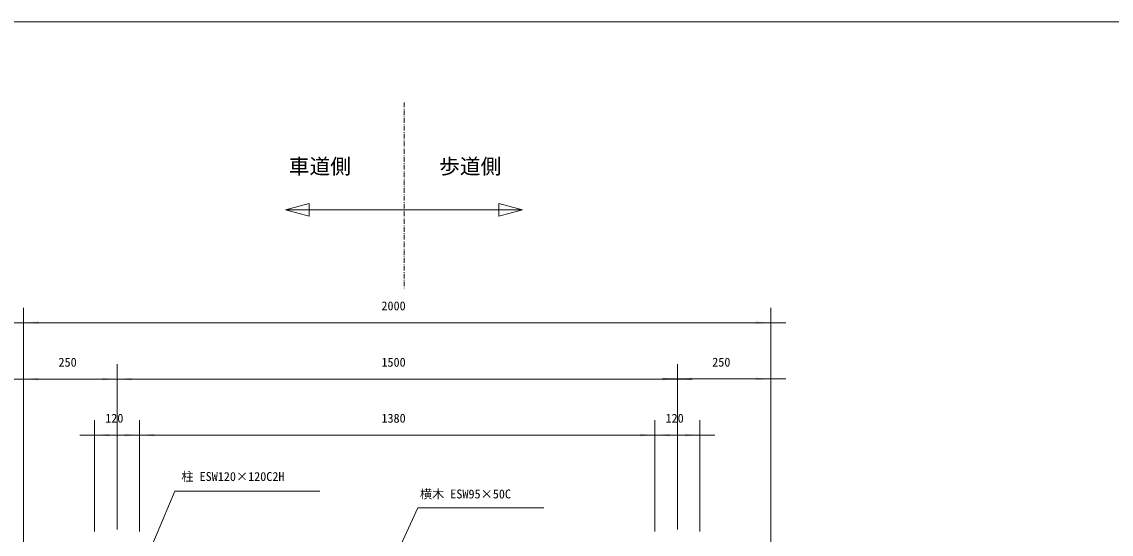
# Model space of a CAD drawing. Units: millimetres, scale not verified. Extents: x -3900 to 3900, y -2750 to 2750.
# Drawn here: x -2024 to 893, y 1377 to 2750 of the extents above; entities that cross this region are included whole.
import ezdxf
from ezdxf.enums import TextEntityAlignment as Align

# ---------------------------------------------------------------- set-up
doc = ezdxf.new("R2010")
doc.units = ezdxf.units.MM
doc.header["$LTSCALE"] = 20
doc.linetypes.add('USER6', pattern=[1.041641, 0.625, -0.208282, 0.069427, -0.138931])
doc.layers.add('0-1_IMPORTED', color=30, linetype='Continuous', lineweight=18)
doc.styles.add('ＭＳ ゴシック', font='')
doc.styles.get('ＭＳ ゴシック').set_extended_font_data('MS Gothic')

msp = doc.modelspace()

# ---------------------------------------------------------------- linework, layer by layer
at = {"layer": '0-1_IMPORTED', "linetype": 'USER6'}
msp.add_line((-1000.27, 2533.44), (-1000.27, 2033.44), dxfattribs=at)
at = {"layer": '0-1_IMPORTED'}
msp.add_line((-1317.77, 2245.94), (-682.77, 2245.94), dxfattribs=at)
at = {"layer": '0-1_IMPORTED', "color": 1}
for p, q in [((-2018.5, 1284.92), (-2018.5, 1984)), ((-18.5, 1284.92), (-18.5, 1984)), ((-2058.5, 1944), (-2018.5, 1944)), ((-2018.5, 1944), (-18.5, 1944)), ((-18.5, 1944), (21.5, 1944)), ((-2018.5, 1284.92), (-2018.5, 1832.92)), ((-1768.5, 1389.92), (-1768.5, 1832.92)), ((-1768.5, 1389.92), (-1768.5, 1832.92)), ((-268.5, 1389.92), (-268.5, 1833.27)), ((-268.5, 1389.92), (-268.5, 1832.92)), ((-18.5, 1284.92), (-18.5, 1833.27)), ((-2058.5, 1792.92), (-2018.5, 1792.92)), ((-2018.5, 1792.92), (-1768.5, 1792.92)), ((-1808.5, 1792.92), (-1768.5, 1792.92)), ((-1768.5, 1792.92), (-1728.5, 1792.92)), ((-1768.5, 1792.92), (-268.5, 1792.92)), ((-308.5, 1793.27), (-268.5, 1793.27)), ((-268.5, 1793.27), (-18.5, 1793.27)), ((-268.5, 1792.92), (-228.5, 1792.92)), ((-18.5, 1793.27), (21.5, 1793.27)), ((-1828.5, 1384.74), (-1828.5, 1682.92)), ((-1708.5, 1384.74), (-1708.5, 1682.92)), ((-1708.5, 1384.74), (-1708.5, 1682.92)), ((-328.5, 1384.92), (-328.5, 1682.92)), ((-328.5, 1384.92), (-328.5, 1682.92)), ((-208.5, 1384.92), (-208.5, 1682.92)), ((-1868.5, 1642.92), (-1828.5, 1642.92)), ((-1828.5, 1642.92), (-1708.5, 1642.92)), ((-1748.5, 1642.92), (-1708.5, 1642.92)), ((-1708.5, 1642.92), (-1668.5, 1642.92)), ((-1708.5, 1642.92), (-328.5, 1642.92)), ((-368.5, 1642.92), (-328.5, 1642.92)), ((-328.5, 1642.92), (-288.5, 1642.92)), ((-328.5, 1642.92), (-208.5, 1642.92)), ((-208.5, 1642.92), (-168.5, 1642.92))]:
    msp.add_line(p, q, dxfattribs=at)
at = {"layer": '0-1_IMPORTED'}
for points in [[(-3900, 2750), (3900, 2750), (3900, -2750), (-3900, -2750)], [(-1317.77, 2245.94), (-1254.27, 2262.95), (-1254.27, 2228.92)], [(-682.77, 2245.94), (-746.27, 2228.92), (-746.27, 2262.95)]]:
    msp.add_lwpolyline(points, close=True, dxfattribs=at)
at = {"layer": '0-1_IMPORTED', "color": 1}
for points in [[(-1708.5, 1267.92), (-1613.5, 1492.92), (-1226, 1492.92)], [(-1063.5, 1229.92), (-963.5, 1447.92), (-626, 1447.92)]]:
    msp.add_lwpolyline(points, dxfattribs=at)
for points in [[(-2018.5, 1944), (-1978.5, 1947.5), (-1978.5, 1940.5)], [(-18.5, 1944), (-58.5, 1940.5), (-58.5, 1947.5)], [(-2018.5, 1792.92), (-1978.5, 1796.42), (-1978.5, 1789.42)], [(-1768.5, 1792.92), (-1808.5, 1789.42), (-1808.5, 1796.42)], [(-1768.5, 1792.92), (-1728.5, 1796.42), (-1728.5, 1789.42)], [(-268.5, 1792.92), (-308.5, 1789.42), (-308.5, 1796.42)], [(-268.5, 1793.27), (-228.5, 1796.77), (-228.5, 1789.77)], [(-18.5, 1793.27), (-58.5, 1789.77), (-58.5, 1796.77)], [(-1828.5, 1642.92), (-1788.5, 1646.42), (-1788.5, 1639.42)], [(-1708.5, 1642.92), (-1748.5, 1639.42), (-1748.5, 1646.42)], [(-1708.5, 1642.92), (-1668.5, 1646.42), (-1668.5, 1639.42)], [(-328.5, 1642.92), (-368.5, 1639.42), (-368.5, 1646.42)], [(-328.5, 1642.92), (-288.5, 1646.42), (-288.5, 1639.42)], [(-208.5, 1642.92), (-248.5, 1639.42), (-248.5, 1646.42)]]:
    msp.add_solid(points, dxfattribs=at)

# ---------------------------------------------------------------- texts
at = {"layer": '0-1_IMPORTED', "color": 7, "style": 'ＭＳ ゴシック'}
for s, height, p in [('車道側', 40.7, (-1308.85, 2330.22)), ('歩道側', 40.7, (-906.32, 2330.22)), ('2000', 23.88, (-1060.83, 1969.93)), ('250', 23.88, (-1925.25, 1818.85)), ('1500', 23.88, (-1060.83, 1818.85)), ('250', 23.88, (-175.25, 1819.2)), ('120', 23.88, (-1800.25, 1668.85)), ('1380', 23.88, (-1060.83, 1668.85)), ('120', 23.88, (-300.25, 1668.85)), ('柱 ESW120×120C2H', 23.88, (-1596.49, 1512.82)), ('横木 ESW95×50C', 23.88, (-957.8, 1466.02))]:
    msp.add_text(s, height=height, dxfattribs=at).set_placement(p, align=Align.BOTTOM_LEFT)

doc.saveas('drawing.dxf')
